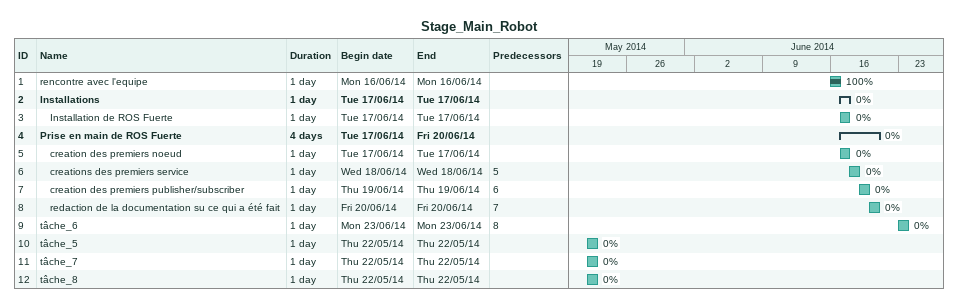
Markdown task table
Stage_Main_Robot

| ID | Level | Task | Duration | Start | Finish | Predecessors | % complete |
|---|---|---|---|---|---|---|---|
| 1 | 1 | rencontre avec l'equipe | 1d | 2014-06-16 | 2014-06-16 |  | 100 |
| 2 | 1 | **Installations** | 1d | 2014-06-17 | 2014-06-17 |  | 0 |
| 3 | 2 | Installation de ROS Fuerte | 1d | 2014-06-17 | 2014-06-17 |  | 0 |
| 4 | 1 | **Prise en main de ROS Fuerte** | 4d | 2014-06-17 | 2014-06-20 |  | 0 |
| 5 | 2 | creation des premiers noeud | 1d | 2014-06-17 | 2014-06-17 |  | 0 |
| 6 | 2 | creations des premiers service | 1d | 2014-06-18 | 2014-06-18 | 5 | 0 |
| 7 | 2 | creation des premiers publisher/subscriber | 1d | 2014-06-19 | 2014-06-19 | 6 | 0 |
| 8 | 2 | redaction de la documentation su ce qui a été fait | 1d | 2014-06-20 | 2014-06-20 | 7 | 0 |
| 9 | 1 | tâche_6 | 1d | 2014-06-23 | 2014-06-23 | 8 | 0 |
| 10 | 1 | tâche_5 | 1d | 2014-05-22 | 2014-05-22 |  | 0 |
| 11 | 1 | tâche_7 | 1d | 2014-05-22 | 2014-05-22 |  | 0 |
| 12 | 1 | tâche_8 | 1d | 2014-05-22 | 2014-05-22 |  | 0 |
